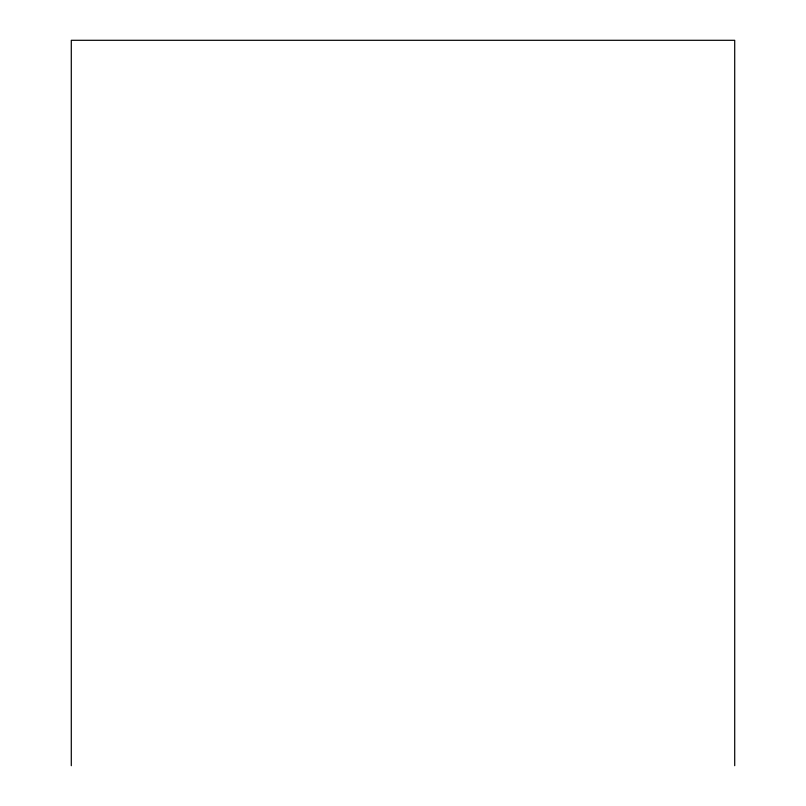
<?xml version="1.0" encoding="UTF-8"?>
<svg xmlns="http://www.w3.org/2000/svg" width="806" height="806" viewBox="0 0 806 806"><rect width="100%" height="100%" fill="white"/><g stroke="black" fill="none" stroke-linecap="round" stroke-linejoin="round"><path stroke-width="1.21" d="M734.709 765.7L734.709 40.3L71.291 40.3L71.291 765.7"/></g></svg>
